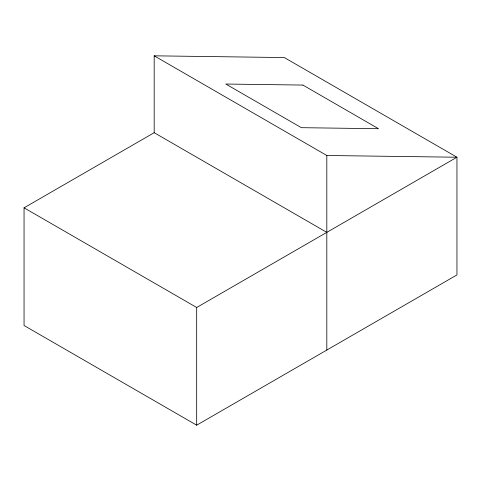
<?xml version="1.0" encoding="UTF-8"?>
<svg xmlns="http://www.w3.org/2000/svg" width="481" height="481" viewBox="0 0 481 481"><rect width="100%" height="100%" fill="white"/><g stroke="black" fill="none" stroke-linecap="round" stroke-linejoin="round"><path stroke-width="0.72" d="M154.185 132.69L154.185 55.82L284.319 57.558L456.95 157.227L456.95 274.922L196.681 425.18L24.05 325.511L24.05 207.822L154.185 132.69L326.815 232.359M24.05 207.822L196.681 307.491L456.95 157.227L326.815 155.489L154.185 55.82M326.815 155.489L326.815 350.048M196.681 307.491L196.681 425.18M302.91 85.071L225.787 84.037L301.383 127.681L378.505 128.716L302.91 85.071"/></g></svg>
